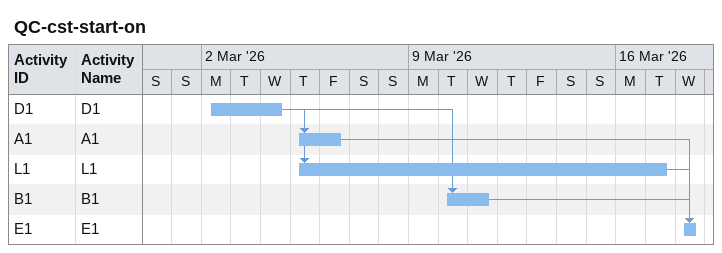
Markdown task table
QC-cst-start-on

| ID | Task | Start | Finish | Predecessors |
|---|---|---|---|---|
| D1 | D1 | 2026-03-02 | 2026-03-04 |  |
| A1 | A1 | 2026-03-05 | 2026-03-06 | D1 |
| L1 | L1 | 2026-03-05 | 2026-03-17 | D1 |
| B1 | B1 | 2026-03-10 | 2026-03-11 | D1 |
| E1 | E1 | 2026-03-18 | 2026-03-18 | L1, A1, B1 |
